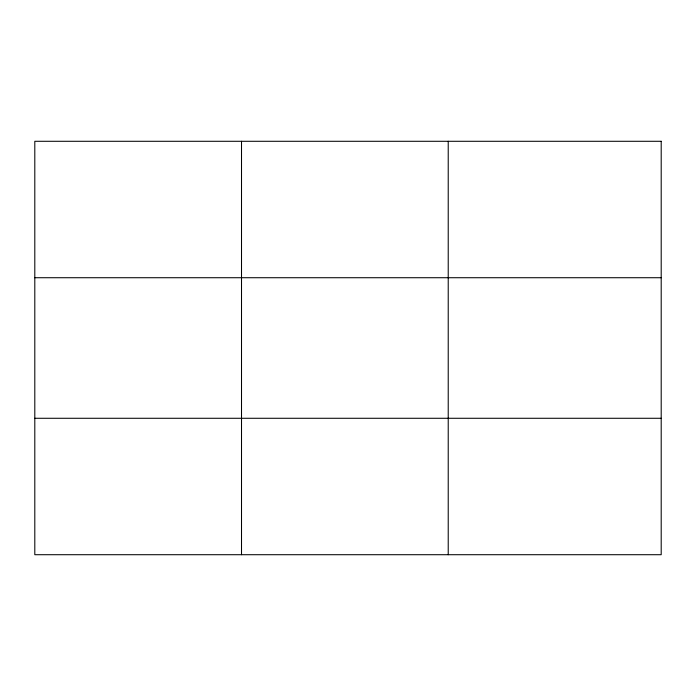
<?xml version="1.0" encoding="UTF-8"?>
<svg xmlns="http://www.w3.org/2000/svg" width="696" height="696" viewBox="0 0 696 696"><rect width="100%" height="100%" fill="white"/><g stroke="black" fill="none" stroke-linecap="round" stroke-linejoin="round"><path stroke-width="1.04" d="M241.512 141.288L241.512 554.712M448.224 141.288L448.224 554.712M34.8 277.721L661.2 277.721M34.8 418.279L661.2 418.279M661.2 141.288L661.2 554.712L34.8 554.712L34.8 141.288L661.2 141.288"/></g></svg>
